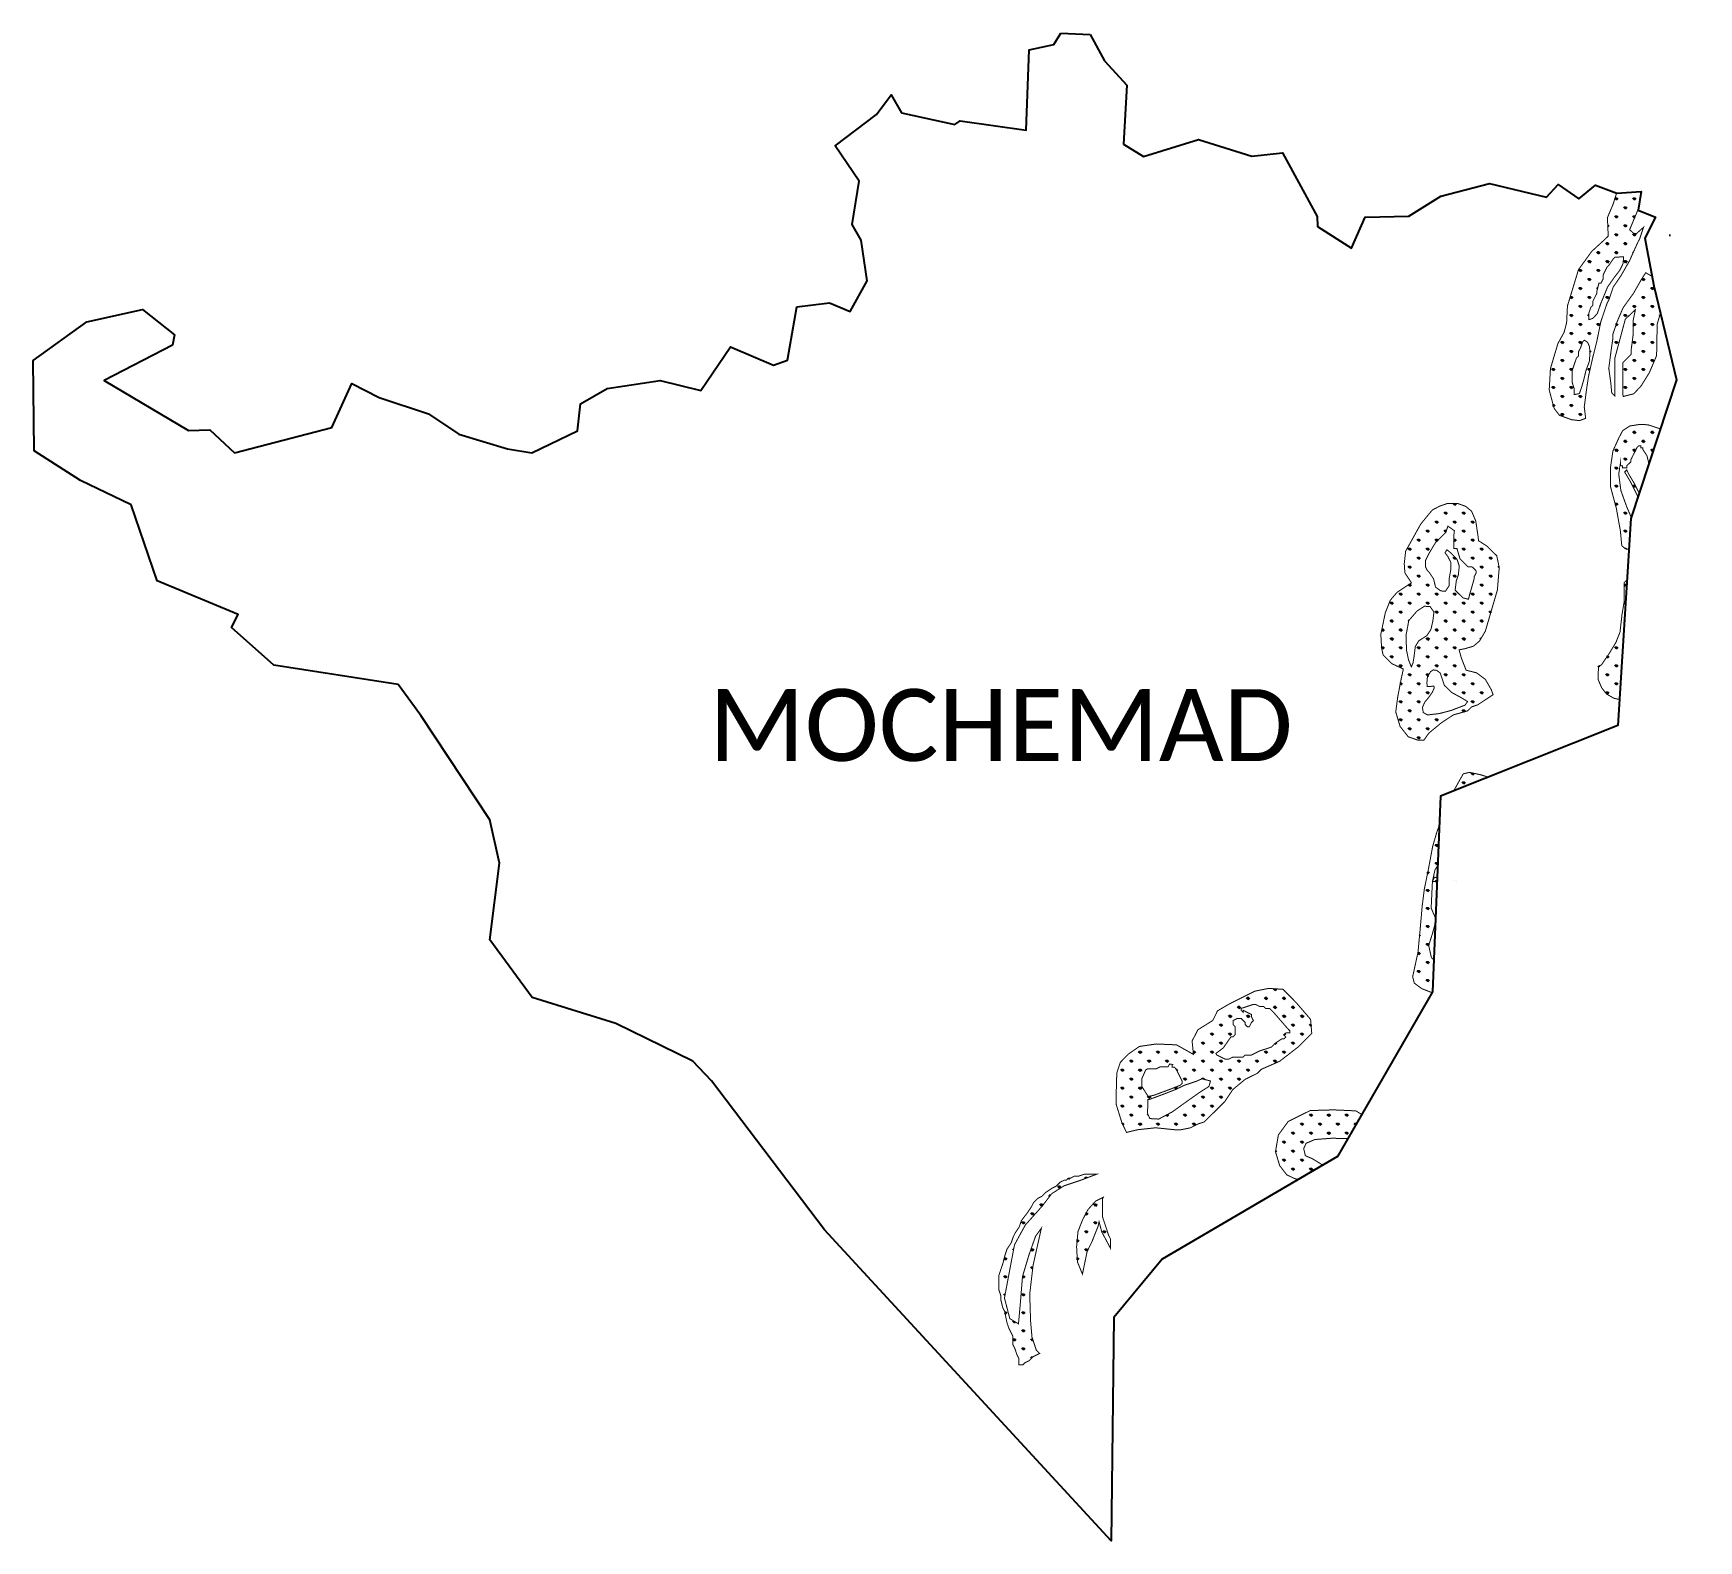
# Model space of a CAD drawing. Header units: metres. Extents: x 330680 to 359033, y 1746637 to 1931097.
# Drawn here: x 353962 to 357291, y 1746637 to 1749651 of the extents above; entities outside this region: 1.
import ezdxf

# ---------------------------------------------------------------- set-up
doc = ezdxf.new("R2010")
doc.units = ezdxf.units.M
for name, color, linetype in [('DITRICT NAME', 118, 'Continuous'), ('MANGROOVES BUFFER ZONE', 120, 'Continuous'), ('VILLAGE NAME', 250, 'Continuous')]:
    doc.layers.add(name, color=color, linetype=linetype)

msp = doc.modelspace()

# ---------------------------------------------------------------- hatches: boundary and pattern name
at = {"layer": 'MANGROOVES BUFFER ZONE'}
h = msp.add_hatch(dxfattribs=at)
h.set_pattern_fill('GRASS', color=256)
h.paths.add_polyline_path([(357242.1, 1749248.1), (357236, 1749236), (357233.1, 1749250.1), (357230.1, 1749264.2), (357231.9, 1749330), (357232.8, 1749357), (357242.6, 1749377.9), (357246.6, 1749361.7), (357254.6, 1749333.2), (357258.7, 1749329.2), (357262.7, 1749329.2), (357262.7, 1749333.2), (357262.8, 1749341.3), (357262.8, 1749345.4), (357262.8, 1749353.5), (357258.8, 1749357.6), (357258.8, 1749361.6), (357262.8, 1749361.6), (357279, 1749357.5), (357279.1, 1749359.8), (357287.2, 1749360.1), (357287.2, 1749357.5), (357291.2, 1749341.2), (357287.1, 1749341.2), (357287.1, 1749333.1), (357283, 1749329.1), (357278.9, 1749329.1), (357274.9, 1749325.1), (357270.8, 1749325.1), (357266.8, 1749325.1), (357262.7, 1749325.1), (357262.7, 1749321), (357258.6, 1749317), (357258.6, 1749312.9), (357258.6, 1749308.9), (357258.6, 1749304.8), (357250.4, 1749280.5), (357242.2, 1749260.3)], flags=16)
h.paths.add_polyline_path([(357236, 1749236), (357230.1, 1749264.2), (357231.9, 1749330), (357232.8, 1749357), (357242.6, 1749377.9), (357246.6, 1749361.7), (357254.6, 1749333.2), (357258.7, 1749329.2), (357262.7, 1749329.2), (357262.8, 1749353.5), (357258.8, 1749357.6), (357258.8, 1749361.6), (357262.8, 1749361.6), (357279, 1749357.5), (357279.1, 1749359.8), (357287.2, 1749360.1), (357287.2, 1749357.5), (357291.2, 1749341.2), (357287.1, 1749341.2), (357287.1, 1749333.1), (357283, 1749329.1), (357278.9, 1749329.1), (357274.9, 1749325.1), (357262.7, 1749325.1), (357262.7, 1749321), (357258.6, 1749317), (357258.6, 1749304.8), (357250.4, 1749280.5), (357242.2, 1749260.3), (357242.1, 1749248.1)])
h = msp.add_hatch(dxfattribs=at)
h.set_pattern_fill('GRASS', color=256)
h.paths.add_polyline_path([(357141.1, 1749204), (357140, 1749190.6), (357133.5, 1749177.2), (357122.6, 1749163), (357109.2, 1749143.9), (357095.8, 1749111.6), (357088.5, 1749090.6), (357079.5, 1749080.8), (357071.2, 1749078.3), (357071.2, 1749090.5), (357075.3, 1749102.7), (357079.4, 1749106.7), (357079.4, 1749114.8), (357087.6, 1749131), (357087.6, 1749135.1), (357091.7, 1749151.3), (357095.8, 1749151.3), (357099.9, 1749159.4), (357099.9, 1749167.5), (357108.1, 1749183.7), (357112.1, 1749187.7), (357120.3, 1749199.9), (357123.7, 1749203.2)], flags=16)
h.paths.add_polyline_path([(357062.4, 1749037.3), (357069.1, 1749033.1), (357072.9, 1749024.1), (357073.8, 1749011.4), (357072.5, 1748994.7), (357065.7, 1748976.4), (357061.2, 1748957.4), (357056.4, 1748941.1), (357052.6, 1748930.5), (357042.3, 1748928.6), (357042.3, 1748940.5), (357038.3, 1748952.7), (357038.3, 1748956.7), (357038.3, 1748964.9), (357038.4, 1748977), (357042.5, 1748989.2), (357046.6, 1749001.3), (357050.6, 1749005.4), (357050.7, 1749013.5), (357054.8, 1749021.6), (357058.9, 1749033.7)], flags=16)
h.paths.add_polyline_path([(357127.4, 1749331.4), (357127.1, 1749331.5), (357120.2, 1749309.5), (357108.7, 1749282.3), (357110.3, 1749245.4), (357104.6, 1749239.8), (357077.4, 1749214.9), (357050.9, 1749178.4), (357028.8, 1749105.8), (357027.1, 1749072.2), (357022.2, 1749053.3), (357009.7, 1749030.5), (356994.8, 1748980.7), (356992.3, 1748937.9), (357002.1, 1748901.1), (357012.9, 1748887.1), (357036.8, 1748878.4), (357053, 1748876.5), (357065.2, 1748881.1), (357062.4, 1748903.9), (357066.6, 1748936.4), (357070.8, 1748964.7), (357079, 1749001.2), (357087.2, 1749033.6), (357095.5, 1749074.2), (357107.8, 1749110.6), (357111.9, 1749118.7), (357120.1, 1749143.1), (357136.4, 1749167.3), (357152.7, 1749195.7), (357169.1, 1749232.1), (357173.2, 1749240.2), (357180.9, 1749263), (357172.4, 1749255.5), (357166.6, 1749250.1), (357160.8, 1749251.2), (357153.1, 1749258.1), (357169.3, 1749297), (357173.3, 1749316.8), (357176.1, 1749334.5)])
h = msp.add_hatch(dxfattribs=at)
h.set_pattern_fill('GRASS', color=256)
h.paths.add_polyline_path([(357201.8, 1749145.8), (357198.2, 1749164.8), (357185.2, 1749172.1), (357176.9, 1749159.1), (357160.6, 1749130.7), (357140.2, 1749102.4), (357128, 1749074.1), (357119.8, 1749049.8), (357119.7, 1749041.6), (357115.6, 1749013.3), (357111.4, 1748980.8), (357115.4, 1748952.4), (357117.3, 1748932.1), (357123.7, 1748925.4), (357123.3, 1749000.6), (357144.5, 1749079.4), (357164.6, 1749098.3), (357160.4, 1749078), (357160.3, 1749049.6), (357156.1, 1749017.2), (357156.1, 1749013.1), (357156.1, 1749009.1), (357152, 1749005), (357148, 1749001), (357143.9, 1748996.9), (357139.8, 1748992.9), (357139.8, 1748988.8), (357139.8, 1748972.6), (357139.7, 1748960.4), (357139.7, 1748948.3), (357139.6, 1748928), (357140.4, 1748924.9), (357140.8, 1748924.9), (357161.3, 1748930.1), (357176.2, 1748946.1), (357192.5, 1748972.4), (357207, 1749006.5), (357208.2, 1749069.5), (357214.8, 1749091.8)])
h = msp.add_hatch(dxfattribs=at)
h.set_pattern_fill('GRASS', color=256)
h.paths.add_polyline_path([(357151.7, 1748619.1), (357155.6, 1748680.8), (357214.6, 1748860), (357189.3, 1748868.3), (357172.7, 1748868.8), (357153.4, 1748865.8), (357139.3, 1748856.6), (357131.9, 1748842.7), (357119.7, 1748815.9), (357118.9, 1748810.4), (357114.7, 1748782), (357114.7, 1748761.7), (357114.6, 1748745.5), (357126.6, 1748700.8), (357134.6, 1748656.2), (357137.4, 1748626.6), (357144.4, 1748620.3)])
h.paths.add_polyline_path([(357172.5, 1748732), (357191.7, 1748790.4), (357187.8, 1748806.1), (357179.8, 1748818.3), (357179.8, 1748822.4), (357175.7, 1748822.4), (357175.7, 1748826.4), (357171.7, 1748826.4), (357167.6, 1748822.4), (357163.5, 1748814.3), (357159.4, 1748806.2), (357155.4, 1748798.1), (357155.3, 1748794), (357151.3, 1748790), (357147.2, 1748786), (357147.2, 1748781.9), (357139.1, 1748781.9), (357139.1, 1748786), (357135, 1748786), (357135.1, 1748794.1), (357131.3, 1748769.6), (357135.5, 1748737.1), (357147.3, 1748704.1), (357156.4, 1748683.2), (357169.8, 1748723.9), (357155.2, 1748753.5), (357143.1, 1748773.8), (357147.2, 1748777.9), (357151.2, 1748769.7), (357163.3, 1748749.4), (357171.4, 1748733.1)])
h = msp.add_hatch(dxfattribs=at)
h.set_pattern_fill('GRASS', color=256)
h.paths.add_polyline_path([(356888.7, 1748537.8), (356892.4, 1748582.7), (356887.4, 1748606.4), (356867.8, 1748625.6), (356851, 1748636.4), (356850.5, 1748642.3), (356845.5, 1748675.8), (356837.1, 1748695.5), (356824.9, 1748705.4), (356810.2, 1748710.5), (356789.5, 1748711.1), (356772.7, 1748705.3), (356758.8, 1748697.9), (356750.5, 1748688.1), (356735.3, 1748669.4), (356723.5, 1748648.1), (356705.3, 1748615.3), (356702.5, 1748590.3), (356703.8, 1748572.2), (356717, 1748552.1), (356710.1, 1748547.9), (356688, 1748533.1), (356674.6, 1748517.4), (356664.7, 1748492.5), (356655.7, 1748449.6), (356657.2, 1748422.2), (356660.4, 1748407.7), (356678.2, 1748390.4), (356700.7, 1748379.9), (356696.4, 1748360.2), (356689.6, 1748324.8), (356685.5, 1748294.2), (356694.2, 1748265.2), (356710.6, 1748244.4), (356729.2, 1748237.9), (356741.7, 1748237.7), (356751.9, 1748251.9), (356776.3, 1748272.1), (356800.7, 1748288.2), (356829.1, 1748296.2), (356837.2, 1748304.3), (356849.4, 1748308.3), (356873.8, 1748324.5), (356880.2, 1748328.7), (356876.2, 1748339.3), (356864.7, 1748359.1), (356847.4, 1748372.2), (356826.2, 1748377.6), (356816.7, 1748401.8), (356812.2, 1748418.4), (356822.8, 1748420.3), (356840.7, 1748425.5), (356853.2, 1748436.1), (356864.7, 1748455.8)])
h.paths.add_polyline_path([(356759.6, 1748475.5), (356755.7, 1748458.6), (356747.8, 1748446.8), (356731.4, 1748436.1), (356724.6, 1748424.8), (356722.4, 1748406.7), (356720.1, 1748392.1), (356716.7, 1748384.2), (356711, 1748398.6), (356707.1, 1748417.4), (356706, 1748446.8), (356711.6, 1748476.7), (356728, 1748495.8), (356742.7, 1748505.4), (356754, 1748504.9), (356761.9, 1748494.1)], flags=16)
h.paths.add_polyline_path([(356819.9, 1748522.1), (356804.3, 1748537.6), (356806.5, 1748555.7), (356810.7, 1748568.4), (356812.5, 1748585.8), (356808.2, 1748598.9), (356796.2, 1748611.6), (356787.7, 1748618.4), (356784.1, 1748612.4), (356789.8, 1748604.6), (356795.8, 1748592.9), (356795.5, 1748578), (356792.6, 1748562.1), (356792.3, 1748546.5), (356784.8, 1748535.2), (356775.3, 1748536.2), (356765.1, 1748543.6), (356761.1, 1748560.2), (356753, 1748572.4), (356749, 1748576.4), (356744.9, 1748584.6), (356744.9, 1748588.6), (356745, 1748596.7), (356753.1, 1748612.9), (356765.4, 1748633.2), (356785.7, 1748653.4), (356789.8, 1748665.5), (356802.8, 1748656.5), (356801.9, 1748649.3), (356801.9, 1748641.2), (356801.9, 1748633), (356801.9, 1748629), (356801.8, 1748620.9), (356807.9, 1748620.8), (356813.9, 1748600.5), (356822, 1748592.4), (356826.1, 1748588.3), (356830.1, 1748584.3), (356834.2, 1748584.2), (356838.2, 1748584.2), (356842.3, 1748580.2), (356846.3, 1748576.1), (356846.3, 1748572), (356842.2, 1748563.9), (356842.2, 1748559.9), (356834, 1748531.5), (356830.9, 1748519.4)], flags=16)
h.paths.add_polyline_path([(356767.5, 1748377.2), (356774.6, 1748371.5), (356782.7, 1748347.3), (356797.8, 1748332.8), (356816.5, 1748322.6), (356829.1, 1748314.9), (356824.2, 1748307.8), (356795.7, 1748296.9), (356772.8, 1748290.9), (356749.2, 1748288.1), (356740.4, 1748293), (356739, 1748303.3), (356743.6, 1748313.8), (356751.3, 1748323), (356758.4, 1748333.2), (356762.2, 1748341.3), (356761.9, 1748345.8), (356754.8, 1748345.1), (356748.5, 1748344.8), (356747.8, 1748352.2), (356748.8, 1748363.8), (356755.2, 1748374.7), (356760.5, 1748378.2)], flags=16)
h = msp.add_hatch(dxfattribs=at)
h.set_pattern_fill('GRASS', color=256)
h.paths.add_polyline_path([(357132.7, 1748319), (357147.9, 1748558.4), (357142.3, 1748552.7), (357142.3, 1748542.6), (357142.2, 1748514.2), (357138, 1748489.9), (357133.8, 1748453.4), (357125.7, 1748433.1), (357113.4, 1748412.9), (357097.1, 1748388.6), (357090.7, 1748385), (357090.2, 1748359), (357097.1, 1748342.5), (357107, 1748329.9), (357121.8, 1748321.4)])
h = msp.add_hatch(dxfattribs=at)
h.set_pattern_fill('GRASS', color=256)
h.paths.add_polyline_path([(356848.4, 1748040.6), (356848.4, 1748016.2), (356844.2, 1747987.9), (356844.1, 1747967.6), (356840, 1747959.5), (356840, 1747955.4), (356836, 1747951.4), (356831.9, 1747951.4), (356763, 1747963.8), (356758.9, 1747955.7), (356831.9, 1747943.3), (356835.9, 1747939.2), (356831.8, 1747935.2), (356831.8, 1747931.1), (356827.6, 1747894.6), (356819.4, 1747866.2), (356811.2, 1747837.9), (356811.2, 1747833.8), (356796, 1747815.4), (356790.4, 1747794.4), (356784.4, 1747786.6), (356769, 1747790.3), (356756.7, 1747803.4), (356751.4, 1747827.4), (356758.9, 1747851), (356766.4, 1747878.7), (356756.3, 1747902.2), (356758.9, 1747955.7), (356764.1, 1747978.8), (356777.3, 1747999), (356794.1, 1748020.7), (356806.5, 1748043.9), (356813.6, 1748051.4), (356823.7, 1748041.7), (356821.1, 1748017.3), (356823, 1747999.4), (356830.4, 1747994.1), (356837.9, 1748002.3), (356840.2, 1748037.2), (356824.1, 1748090.5), (356820.3, 1748107), (356824.4, 1748114.5), (356834.9, 1748115.6), (356845.4, 1748116), (356855.7, 1748118.9), (356852.7, 1748089.2), (356852.6, 1748081.1)], flags=16)
h.paths.add_polyline_path([(356801.3, 1748136.1), (356870.6, 1748163.7), (356855.4, 1748168.5), (356833.3, 1748173.3), (356820.5, 1748170.5)])
h.paths.add_polyline_path([(356769.6, 1747987.2), (356772.9, 1748068.1), (356767.4, 1748053), (356759.2, 1748024.7), (356750.9, 1747980.1), (356742.6, 1747939.5), (356738.5, 1747907.1), (356734.2, 1747858.4), (356730, 1747813.8), (356719.3, 1747764.5), (356722.7, 1747751.9), (356737.6, 1747740.9), (356758.2, 1747732.9), (356759.3, 1747734.8), (356761.9, 1747797.9), (356769, 1747790.3), (356784.4, 1747786.6), (356790.4, 1747794.4), (356796, 1747815.4), (356811.2, 1747833.8), (356811.2, 1747837.9), (356819.4, 1747866.2), (356827.6, 1747894.6), (356831.8, 1747931.1), (356831.8, 1747935.2), (356835.9, 1747939.2), (356831.9, 1747943.3), (356768.3, 1747954.1), (356768.6, 1747962.8), (356831.9, 1747951.4), (356836, 1747951.4), (356840, 1747955.4), (356840, 1747959.5), (356844.1, 1747967.6), (356844.2, 1747987.9), (356848.4, 1748016.2), (356848.4, 1748040.6), (356852.6, 1748081.1), (356852.7, 1748089.2), (356855.7, 1748118.9), (356845.4, 1748116), (356834.9, 1748115.6), (356824.4, 1748114.5), (356820.3, 1748107), (356824.1, 1748090.5), (356840.2, 1748037.2), (356837.9, 1748002.3), (356830.4, 1747994.1), (356823, 1747999.4), (356821.1, 1748017.3), (356823.7, 1748041.7), (356813.6, 1748051.4), (356806.5, 1748043.9), (356794.1, 1748020.7), (356777.3, 1747999)])
h = msp.add_hatch(dxfattribs=at)
h.set_pattern_fill('GRASS', color=256)
h.paths.add_polyline_path([(356453.4, 1747595.7), (356490, 1747624), (356517.6, 1747651.4), (356515.3, 1747679.4), (356486.3, 1747713.3), (356460, 1747739.7), (356431.3, 1747741.4), (356404.1, 1747736), (356352.4, 1747710.1), (356329.3, 1747696.6), (356319.7, 1747677.3), (356290.1, 1747658.8), (356278.4, 1747636.3), (356281.1, 1747609.5), (356247.2, 1747628.6), (356206.5, 1747630.3), (356173.1, 1747625.4), (356151.3, 1747610.3), (356135, 1747593.7), (356127.9, 1747572.4), (356127, 1747544.5), (356126.5, 1747510), (356138.4, 1747471.9), (356147.3, 1747453.5), (356169, 1747458.8), (356205.5, 1747462.8), (356246.1, 1747458.6), (356254.2, 1747458.5), (356274.5, 1747462.5), (356290.7, 1747470.6), (356302.9, 1747474.6), (356343.6, 1747515), (356359.9, 1747539.3), (356384.3, 1747559.5), (356408.7, 1747571.6), (356416.8, 1747579.7)])
h.paths.add_polyline_path([(356335.8, 1747604.3), (356327.7, 1747608.4), (356326.1, 1747611.5), (356340.8, 1747622.5), (356356.2, 1747644.8), (356360.3, 1747644.8), (356364.4, 1747648.8), (356364.4, 1747652.9), (356364.4, 1747661), (356364.4, 1747665), (356360.4, 1747669.1), (356360.4, 1747673.2), (356360.4, 1747677.2), (356368.5, 1747681.2), (356372.6, 1747681.2), (356376.6, 1747681.2), (356380.7, 1747677.1), (356384.7, 1747673.1), (356384.7, 1747669), (356388.8, 1747664.9), (356392.8, 1747664.9), (356396.9, 1747673), (356401, 1747677.1), (356396.9, 1747685.2), (356397, 1747689.3), (356388.9, 1747693.3), (356380.8, 1747697.4), (356380.7, 1747693.4), (356376.7, 1747697.4), (356376.7, 1747701.5), (356401.1, 1747709.5), (356405.1, 1747709.5), (356413.2, 1747705.4), (356417.3, 1747705.4), (356421.4, 1747705.4), (356425.4, 1747701.3), (356433.5, 1747701.3), (356441.6, 1747693.2), (356469.9, 1747660.6), (356473.9, 1747656.5), (356473.9, 1747652.5), (356469.8, 1747652.5), (356465.8, 1747652.5), (356461.7, 1747648.5), (356465.7, 1747644.4), (356461.7, 1747640.3), (356457.6, 1747640.4), (356445.4, 1747632.3), (356437.3, 1747624.2), (356412.9, 1747616.2), (356396.7, 1747608.1), (356384.5, 1747608.2), (356380.4, 1747604.1), (356372.3, 1747604.2), (356364.2, 1747604.2), (356360.1, 1747604.2), (356352, 1747600.2), (356348, 1747600.2), (356343.9, 1747600.2)], flags=16)
h.paths.add_polyline_path([(356315.2, 1747556.4), (356312, 1747545.3), (356295.3, 1747534.8), (356271.6, 1747518.1), (356238.5, 1747494.4), (356211.6, 1747480.2), (356193.9, 1747481.2), (356189.3, 1747491.6), (356189.7, 1747505.2), (356190.1, 1747519.6), (356193.5, 1747519.6), (356226, 1747531.7), (356246.3, 1747539.7), (356262.6, 1747547.7), (356287, 1747555.8), (356298.1, 1747560.7)], flags=16)
h.paths.add_polyline_path([(356258.6, 1747555.9), (356258.6, 1747551.8), (356254.5, 1747547.8), (356234.2, 1747539.7), (356201.7, 1747527.7), (356190.5, 1747525.5), (356177.8, 1747545.6), (356178.2, 1747561.7), (356185.6, 1747578.4), (356189.7, 1747580.5), (356193.8, 1747580.4), (356205.9, 1747580.4), (356214.1, 1747584.4), (356226.2, 1747584.4), (356230.3, 1747584.4), (356233.3, 1747590.3), (356239.3, 1747589.3), (356238.4, 1747588.4), (356238.4, 1747584.3), (356242.4, 1747584.3), (356246.5, 1747580.3), (356250.5, 1747572.1), (356254.5, 1747564)], flags=16)
h = msp.add_hatch(dxfattribs=at)
h.set_pattern_fill('GRASS', color=256)
h.paths.add_polyline_path([(356603.1, 1747425.4), (356594.4, 1747414.5), (356562, 1747388.9), (356559.8, 1747372), (356547, 1747383.6), (356519.5, 1747400.6), (356504.8, 1747407), (356501.5, 1747421.2), (356506.4, 1747431.8), (356523.7, 1747439.3), (356557.9, 1747441.9), (356598.9, 1747440.8), (356603.8, 1747435.2)], flags=16)
h.paths.add_polyline_path([(356589.5, 1747441.1), (356617.5, 1747489.4), (356605.9, 1747496.6), (356561.1, 1747498.6), (356514.5, 1747497.2), (356470.7, 1747475.6), (356450.9, 1747448.5), (356445.1, 1747414.9), (356453.5, 1747387.2), (356467.5, 1747368.9), (356481.9, 1747361.9), (356490.1, 1747359.1), (356539.7, 1747388.2), (356547, 1747383.6), (356559.8, 1747372), (356562, 1747388.9), (356594.4, 1747414.5), (356603.1, 1747425.4), (356603.8, 1747435.2), (356598.9, 1747440.8)])
h = msp.add_hatch(dxfattribs=at)
h.set_pattern_fill('GRASS', color=256)
h.paths.add_polyline_path([(355955.5, 1747076.5), (355953.8, 1747130.3), (355960.5, 1747187.9), (355977.1, 1747262.1), (355965.5, 1747246), (355952.2, 1747208.4), (355939.4, 1747165.7), (355935, 1747111.4), (355931.3, 1747070.9), (355914, 1747081.3), (355903.3, 1747122.4), (355913.4, 1747176.3), (355923.4, 1747229), (355944.8, 1747268.1), (355978.4, 1747305.8), (355997.8, 1747331), (356022, 1747346.6), (356054.1, 1747357.3), (356087.4, 1747369.9), (356075.4, 1747369.9), (356063.2, 1747370), (356051, 1747365.9), (356042.9, 1747366), (356034.8, 1747361.9), (356030.7, 1747362), (356026.7, 1747357.9), (356022.6, 1747357.9), (356014.5, 1747353.9), (356006.3, 1747345.8), (355998.2, 1747341.8), (355986, 1747333.7), (355977.9, 1747325.6), (355969.7, 1747321.6), (355961.6, 1747313.5), (355957.5, 1747305.4), (355949.4, 1747293.3), (355937.1, 1747277.1), (355933, 1747264.9), (355924.9, 1747252.8), (355920.8, 1747244.7), (355916.7, 1747232.6), (355908.5, 1747220.4), (355904.4, 1747208.3), (355900.3, 1747192), (355896.2, 1747179.9), (355892.1, 1747167.7), (355892.1, 1747159.6), (355892.1, 1747151.5), (355892.1, 1747147.4), (355892, 1747139.3), (355896, 1747127.2), (355896, 1747119), (355900, 1747102.8), (355904, 1747094.7), (355908, 1747074.4), (355912, 1747062.2), (355920.1, 1747045.9), (355920, 1747029.7), (355924.1, 1747021.6), (355928.1, 1747009.4), (355932.1, 1747001.3), (355932.1, 1746993.1), (355932.1, 1746989.1), (355936.1, 1746989.1), (355940.2, 1746989.1), (355944.2, 1746993.1), (355952.4, 1746997.1), (355960.5, 1747005.2), (355968.6, 1747009.2), (355973.7, 1747011.8), (355967.1, 1747017.8), (355958.3, 1747044.4)])
h = msp.add_hatch(dxfattribs=at)
h.set_pattern_fill('GRASS', color=256)
h.paths.add_polyline_path([(356092.4, 1747274.9), (356097.9, 1747254.4), (356115.4, 1747221.7), (356115.4, 1747227.8), (356115.4, 1747231.8), (356115.5, 1747240), (356111.4, 1747248.1), (356107.4, 1747260.3), (356103.4, 1747272.5), (356099.4, 1747284.6), (356099.5, 1747296.8), (356099.5, 1747309), (356099.5, 1747317.1), (356099.5, 1747321.1), (356100.9, 1747323.9), (356085.8, 1747316.4), (356070.2, 1747299.3), (356059.7, 1747279.3), (356050.3, 1747255.5), (356047.5, 1747225.1), (356049.2, 1747194.6), (356059.2, 1747170.2), (356068.6, 1747215.6), (356078, 1747234.5), (356090.7, 1747266.6)])

# ---------------------------------------------------------------- linework, layer by layer
at = {"color": 3}
for points in [[(356074.7, 1749648.5), (356103.5, 1749595.7), (356148.2, 1749546.8), (356141.6, 1749429.3), (356181.1, 1749404.6), (356291.1, 1749438.5), (356397.8, 1749405), (356459.1, 1749412), (356528.3, 1749284.6), (356529, 1749264.3), (356597, 1749221.6), (356624.2, 1749283.2), (356712, 1749285.2), (356775.7, 1749325.4), (356872.7, 1749350.3), (356986.6, 1749323.2), (357010, 1749348.6), (357051.7, 1749320.2), (357084.8, 1749347), (357127.4, 1749331.4), (357176.1, 1749334.5), (357170.3, 1749297.4), (357204.7, 1749283.4), (357183.5, 1749241.2), (357201.8, 1749145.8), (357246.9, 1748957.9), (357155.6, 1748680.8), (357129.4, 1748266.7), (356775.2, 1748125.8), (356759.3, 1747734.8), (356568.8, 1747405.2), (356218.7, 1747200.2), (356121.9, 1747083.2), (356116.4, 1746637.3), (355543.5, 1747259.1), (355317.7, 1747556.8), (355280.4, 1747595.7), (355126.5, 1747671.3), (354958.8, 1747723.4), (354874.7, 1747838.2), (354893.9, 1747991.6), (354874.5, 1748078.7), (354736.6, 1748286.9), (354691.5, 1748349.1), (354442.5, 1748387.3), (354357.8, 1748462.8), (354371.3, 1748488.9), (354209.5, 1748556.4), (354157.5, 1748707.9), (354056, 1748757), (353963.3, 1748816), (353961.8, 1748996.4), (354069.1, 1749074.2), (354180, 1749098.7), (354244.1, 1749048), (354240.4, 1749027.1), (354103.8, 1748956.5), (354272.3, 1748857), (354315, 1748858.2), (354363.8, 1748812.1), (354558.3, 1748863), (354598.8, 1748950.7), (354653, 1748922.6), (354752.1, 1748890.1), (354812.7, 1748849.4), (354909.7, 1748819.9), (354958.2, 1748811.9), (355049.7, 1748856), (355055.6, 1748910.4), (355109.3, 1748941), (355214.7, 1748956.9), (355296.2, 1748937), (355355.3, 1749024.1), (355441.9, 1748987.5), (355469.5, 1748997.2), (355488, 1749104.3), (355553.6, 1749112.3), (355595.1, 1749094.4), (355629, 1749155.7), (355616.5, 1749237.4), (355598.8, 1749268.4), (355612.9, 1749355.4), (355564.8, 1749425.9), (355647.7, 1749488.3), (355676.8, 1749528.1), (355697.4, 1749491.7), (355803.8, 1749468.6), (355814.9, 1749475.5), (355946.7, 1749457), (355953, 1749617.8), (356001.9, 1749628.2), (356016, 1749650.8)], [(356016, 1749650.8), (356074.7, 1749648.5)]]:
    msp.add_lwpolyline(points, dxfattribs=at)
at = {"layer": 'MANGROOVES BUFFER ZONE', "const_width": 2}
for points in [[(357127.1, 1749331.5), (357120.2, 1749309.5), (357108.7, 1749282.3), (357110.3, 1749245.4), (357104.6, 1749239.8), (357077.4, 1749214.9), (357050.9, 1749178.4), (357028.8, 1749105.8), (357027.1, 1749072.2), (357022.2, 1749053.3), (357009.7, 1749030.5), (356994.8, 1748980.7), (356992.3, 1748937.9), (357002.1, 1748901.1), (357012.9, 1748887.1), (357036.8, 1748878.4), (357053, 1748876.5), (357065.2, 1748881.1), (357062.4, 1748903.9), (357066.6, 1748936.4), (357070.8, 1748964.7), (357079, 1749001.2), (357087.2, 1749033.6), (357095.5, 1749074.2), (357107.8, 1749110.6), (357111.9, 1749118.7), (357120.1, 1749143.1), (357136.4, 1749167.3), (357152.7, 1749195.7), (357169.1, 1749232.1), (357173.2, 1749240.2), (357180.9, 1749263), (357172.4, 1749255.5), (357166.6, 1749250.1), (357160.8, 1749251.2), (357153.1, 1749258.1), (357169.3, 1749297), (357173.4, 1749317.3)], [(357198.2, 1749164.8), (357185.2, 1749172.1), (357176.9, 1749159.1), (357160.6, 1749130.7), (357140.2, 1749102.4), (357128, 1749074.1), (357119.8, 1749049.8), (357119.7, 1749041.6), (357115.6, 1749013.3), (357111.4, 1748980.8), (357115.4, 1748952.4), (357117.3, 1748932.1), (357123.7, 1748925.4), (357123.3, 1749000.6), (357144.5, 1749079.4), (357164.6, 1749098.3), (357160.4, 1749078), (357160.3, 1749049.6), (357156.1, 1749017.2), (357156.1, 1749013.1), (357156.1, 1749009.1), (357152, 1749005), (357148, 1749001), (357143.9, 1748996.9), (357139.8, 1748992.9), (357139.8, 1748988.8), (357139.8, 1748972.6), (357139.7, 1748960.4), (357139.7, 1748948.3), (357139.6, 1748928), (357140.4, 1748924.9), (357140.8, 1748924.9), (357161.3, 1748930.1), (357176.2, 1748946.1), (357192.5, 1748972.4), (357207, 1749006.5), (357208.2, 1749069.5), (357214.8, 1749091.8)], [(357214.6, 1748860), (357189.3, 1748868.3), (357172.7, 1748868.8), (357153.4, 1748865.8), (357139.3, 1748856.6), (357131.9, 1748842.7), (357119.7, 1748815.9), (357118.9, 1748810.4), (357114.7, 1748782), (357114.7, 1748761.7), (357114.6, 1748745.5), (357126.6, 1748700.8), (357134.6, 1748656.2), (357137.4, 1748626.6), (357144.4, 1748620.3), (357151.7, 1748619.1)], [(357156.4, 1748683.2), (357147.3, 1748704.1), (357135.5, 1748737.1), (357131.3, 1748769.6), (357135.1, 1748794.1), (357135.1, 1748790.1), (357135, 1748786), (357139.1, 1748786), (357139.1, 1748781.9), (357143.1, 1748781.9), (357147.2, 1748781.9), (357147.2, 1748786), (357151.3, 1748790), (357155.3, 1748794), (357155.4, 1748798.1), (357159.4, 1748806.2), (357163.5, 1748814.3), (357167.6, 1748822.4), (357171.7, 1748826.4), (357175.7, 1748826.4), (357175.7, 1748822.4), (357179.8, 1748822.4), (357179.8, 1748818.3), (357187.8, 1748806.1), (357191.8, 1748789.9)], [(357172.5, 1748732), (357171.4, 1748733.1), (357163.3, 1748749.4), (357151.2, 1748769.7), (357147.2, 1748777.9), (357143.1, 1748773.8), (357155.2, 1748753.5), (357169.8, 1748723.9)], [(357147.9, 1748558.4), (357142.3, 1748552.7), (357142.3, 1748542.6), (357142.2, 1748514.2), (357138, 1748489.9), (357133.8, 1748453.4), (357125.7, 1748433.1), (357113.4, 1748412.9), (357097.1, 1748388.6), (357090.7, 1748385), (357090.2, 1748359), (357097.1, 1748342.5), (357107, 1748329.9), (357121.8, 1748321.4), (357132.7, 1748319)], [(356870.6, 1748163.7), (356855.4, 1748168.5), (356833.3, 1748173.3), (356820.5, 1748170.5), (356801.3, 1748136.1)], [(356772.9, 1748068.1), (356767.4, 1748053), (356759.2, 1748024.7), (356750.9, 1747980.1), (356742.6, 1747939.5), (356738.5, 1747907.1), (356734.2, 1747858.4), (356730, 1747813.8), (356719.3, 1747764.5), (356722.7, 1747751.9), (356737.6, 1747740.9), (356758.2, 1747732.9)], [(356761.9, 1747797.9), (356756.7, 1747803.4), (356751.4, 1747827.4), (356758.9, 1747851), (356766.4, 1747878.7), (356756.3, 1747902.2), (356758.9, 1747955.7), (356764.1, 1747978.8), (356769.6, 1747987.2)], [(356768.6, 1747962.8), (356763, 1747963.8), (356758.9, 1747955.7), (356768.3, 1747954.1)], [(356617.5, 1747489.4), (356605.9, 1747496.6), (356561.1, 1747498.6), (356514.5, 1747497.2), (356470.7, 1747475.6), (356450.9, 1747448.5), (356445.1, 1747414.9), (356453.5, 1747387.2), (356467.5, 1747368.9), (356481.9, 1747361.9), (356490.1, 1747359.1)], [(356539.7, 1747388.2), (356519.5, 1747400.6), (356504.8, 1747407), (356501.5, 1747421.2), (356506.4, 1747431.8), (356523.7, 1747439.3), (356557.9, 1747441.9), (356589.5, 1747441.1)]]:
    msp.add_lwpolyline(points, dxfattribs=at)
for points in [[(357141.1, 1749204), (357140, 1749190.6), (357133.5, 1749177.2), (357122.6, 1749163), (357109.2, 1749143.9), (357095.8, 1749111.6), (357088.5, 1749090.6), (357079.5, 1749080.8), (357071.2, 1749078.3), (357071.2, 1749090.5), (357075.3, 1749102.7), (357079.4, 1749106.7), (357079.4, 1749114.8), (357087.6, 1749131), (357087.6, 1749135.1), (357091.7, 1749151.3), (357095.8, 1749151.3), (357099.9, 1749159.4), (357099.9, 1749167.5), (357108.1, 1749183.7), (357112.1, 1749187.7), (357120.3, 1749199.9), (357123.7, 1749203.2), (357141.1, 1749204)], [(357062.4, 1749037.3), (357069.1, 1749033.1), (357072.9, 1749024.1), (357073.8, 1749011.4), (357072.5, 1748994.7), (357065.7, 1748976.4), (357061.2, 1748957.4), (357056.4, 1748941.1), (357052.6, 1748930.5), (357042.3, 1748928.6), (357042.3, 1748940.5), (357038.3, 1748952.7), (357038.3, 1748956.7), (357038.3, 1748964.9), (357038.4, 1748977), (357042.5, 1748989.2), (357046.6, 1749001.3), (357050.6, 1749005.4), (357050.7, 1749013.5), (357054.8, 1749021.6), (357058.9, 1749033.7), (357062.4, 1749037.3)], [(356888.7, 1748537.8), (356892.4, 1748582.7), (356887.4, 1748606.4), (356867.8, 1748625.6), (356851, 1748636.4), (356850.5, 1748642.3), (356845.5, 1748675.8), (356837.1, 1748695.5), (356824.9, 1748705.4), (356810.2, 1748710.5), (356789.5, 1748711.1), (356772.7, 1748705.3), (356758.8, 1748697.9), (356750.5, 1748688.1), (356735.3, 1748669.4), (356723.5, 1748648.1), (356705.3, 1748615.3), (356702.5, 1748590.3), (356703.8, 1748572.2), (356717, 1748552.1), (356710.1, 1748547.9), (356688, 1748533.1), (356674.6, 1748517.4), (356664.7, 1748492.5), (356655.7, 1748449.6), (356657.2, 1748422.2), (356660.4, 1748407.7), (356678.2, 1748390.4), (356700.7, 1748379.9), (356696.4, 1748360.2), (356689.6, 1748324.8), (356685.5, 1748294.2), (356694.2, 1748265.2), (356710.6, 1748244.4), (356729.2, 1748237.9), (356741.7, 1748237.7), (356751.9, 1748251.9), (356776.3, 1748272.1), (356800.7, 1748288.2), (356829.1, 1748296.2), (356837.2, 1748304.3), (356849.4, 1748308.3), (356873.8, 1748324.5), (356880.2, 1748328.7), (356876.2, 1748339.3), (356864.7, 1748359.1), (356847.4, 1748372.2), (356826.2, 1748377.6), (356816.7, 1748401.8), (356812.2, 1748418.4), (356822.8, 1748420.3), (356840.7, 1748425.5), (356853.2, 1748436.1), (356864.7, 1748455.8), (356888.7, 1748537.8)], [(356819.9, 1748522.1), (356804.3, 1748537.6), (356806.5, 1748555.7), (356810.7, 1748568.4), (356812.5, 1748585.8), (356808.2, 1748598.9), (356796.2, 1748611.6), (356787.7, 1748618.4), (356784.1, 1748612.4), (356789.8, 1748604.6), (356795.8, 1748592.9), (356795.5, 1748578), (356792.6, 1748562.1), (356792.3, 1748546.5), (356784.8, 1748535.2), (356775.3, 1748536.2), (356765.1, 1748543.6), (356761.1, 1748560.2), (356753, 1748572.4), (356749, 1748576.4), (356744.9, 1748584.6), (356744.9, 1748588.6), (356745, 1748596.7), (356753.1, 1748612.9), (356765.4, 1748633.2), (356785.7, 1748653.4), (356789.8, 1748665.5), (356802.8, 1748656.5), (356801.9, 1748649.3), (356801.9, 1748641.2), (356801.9, 1748633), (356801.9, 1748629), (356801.8, 1748620.9), (356807.9, 1748620.8), (356813.9, 1748600.5), (356822, 1748592.4), (356826.1, 1748588.3), (356830.1, 1748584.3), (356834.2, 1748584.2), (356838.2, 1748584.2), (356842.3, 1748580.2), (356846.3, 1748576.1), (356846.3, 1748572), (356842.2, 1748563.9), (356842.2, 1748559.9), (356834, 1748531.5), (356830.9, 1748519.4), (356819.9, 1748522.1)], [(356759.6, 1748475.5), (356755.7, 1748458.6), (356747.8, 1748446.8), (356731.4, 1748436.1), (356724.6, 1748424.8), (356722.4, 1748406.7), (356720.1, 1748392.1), (356716.7, 1748384.2), (356711, 1748398.6), (356707.1, 1748417.4), (356706, 1748446.8), (356711.6, 1748476.7), (356728, 1748495.8), (356742.7, 1748505.4), (356754, 1748504.9), (356761.9, 1748494.1), (356759.6, 1748475.5)], [(356767.5, 1748377.2), (356774.6, 1748371.5), (356782.7, 1748347.3), (356797.8, 1748332.8), (356816.5, 1748322.6), (356829.1, 1748314.9), (356824.2, 1748307.8), (356795.7, 1748296.9), (356772.8, 1748290.9), (356749.2, 1748288.1), (356740.4, 1748293), (356739, 1748303.3), (356743.6, 1748313.8), (356751.3, 1748323), (356758.4, 1748333.2), (356762.2, 1748341.3), (356761.9, 1748345.8), (356754.8, 1748345.1), (356748.5, 1748344.8), (356747.8, 1748352.2), (356748.8, 1748363.8), (356755.2, 1748374.7), (356760.5, 1748378.2), (356767.5, 1748377.2)], [(356453.4, 1747595.7), (356490, 1747624), (356517.6, 1747651.4), (356515.3, 1747679.4), (356486.3, 1747713.3), (356460, 1747739.7), (356431.3, 1747741.4), (356404.1, 1747736), (356352.4, 1747710.1), (356329.3, 1747696.6), (356319.7, 1747677.3), (356290.1, 1747658.8), (356278.4, 1747636.3), (356281.1, 1747609.5), (356247.2, 1747628.6), (356206.5, 1747630.3), (356173.1, 1747625.4), (356151.3, 1747610.3), (356135, 1747593.7), (356127.9, 1747572.4), (356127, 1747544.5), (356126.5, 1747510), (356138.4, 1747471.9), (356147.3, 1747453.5), (356169, 1747458.8), (356205.5, 1747462.8), (356246.1, 1747458.6), (356254.2, 1747458.5), (356274.5, 1747462.5), (356290.7, 1747470.6), (356302.9, 1747474.6), (356343.6, 1747515), (356359.9, 1747539.3), (356384.3, 1747559.5), (356408.7, 1747571.6), (356416.8, 1747579.7), (356453.4, 1747595.7)], [(356335.8, 1747604.3), (356327.7, 1747608.4), (356326.1, 1747611.5), (356340.8, 1747622.5), (356356.2, 1747644.8), (356360.3, 1747644.8), (356364.4, 1747648.8), (356364.4, 1747652.9), (356364.4, 1747661), (356364.4, 1747665), (356360.4, 1747669.1), (356360.4, 1747673.2), (356360.4, 1747677.2), (356368.5, 1747681.2), (356372.6, 1747681.2), (356376.6, 1747681.2), (356380.7, 1747677.1), (356384.7, 1747673.1), (356384.7, 1747669), (356388.8, 1747664.9), (356392.8, 1747664.9), (356396.9, 1747673), (356401, 1747677.1), (356396.9, 1747685.2), (356397, 1747689.3), (356388.9, 1747693.3), (356380.8, 1747697.4), (356380.7, 1747693.4), (356376.7, 1747697.4), (356376.7, 1747701.5), (356401.1, 1747709.5), (356405.1, 1747709.5), (356413.2, 1747705.4), (356417.3, 1747705.4), (356421.4, 1747705.4), (356425.4, 1747701.3), (356433.5, 1747701.3), (356441.6, 1747693.2), (356469.9, 1747660.6), (356473.9, 1747656.5), (356473.9, 1747652.5), (356469.8, 1747652.5), (356465.8, 1747652.5), (356461.7, 1747648.5), (356465.7, 1747644.4), (356461.7, 1747640.3), (356457.6, 1747640.4), (356445.4, 1747632.3), (356437.3, 1747624.2), (356412.9, 1747616.2), (356396.7, 1747608.1), (356384.5, 1747608.2), (356380.4, 1747604.1), (356372.3, 1747604.2), (356364.2, 1747604.2), (356360.1, 1747604.2), (356352, 1747600.2), (356348, 1747600.2), (356343.9, 1747600.2), (356335.8, 1747604.3)], [(356258.6, 1747555.9), (356258.6, 1747551.8), (356254.5, 1747547.8), (356234.2, 1747539.7), (356201.7, 1747527.7), (356190.5, 1747525.5), (356177.8, 1747545.6), (356178.2, 1747561.7), (356185.6, 1747578.4), (356189.7, 1747580.5), (356193.8, 1747580.4), (356205.9, 1747580.4), (356214.1, 1747584.4), (356226.2, 1747584.4), (356230.3, 1747584.4), (356233.3, 1747590.3), (356239.3, 1747589.3), (356238.4, 1747588.4), (356238.4, 1747584.3), (356242.4, 1747584.3), (356246.5, 1747580.3), (356250.5, 1747572.1), (356254.5, 1747564), (356258.6, 1747555.9)], [(356315.2, 1747556.4), (356312, 1747545.3), (356295.3, 1747534.8), (356271.6, 1747518.1), (356238.5, 1747494.4), (356211.6, 1747480.2), (356193.9, 1747481.2), (356189.3, 1747491.6), (356189.7, 1747505.2), (356190.1, 1747519.6), (356193.5, 1747519.6), (356226, 1747531.7), (356246.3, 1747539.7), (356262.6, 1747547.7), (356287, 1747555.8), (356298.1, 1747560.7), (356315.2, 1747556.4)], [(355955.5, 1747076.5), (355953.8, 1747130.3), (355960.5, 1747187.9), (355977.1, 1747262.1), (355965.5, 1747246), (355952.2, 1747208.4), (355939.4, 1747165.7), (355935, 1747111.4), (355931.3, 1747070.9), (355914, 1747081.3), (355903.3, 1747122.4), (355913.4, 1747176.3), (355923.4, 1747229), (355944.8, 1747268.1), (355978.4, 1747305.8), (355997.8, 1747331), (356022, 1747346.6), (356054.1, 1747357.3), (356087.4, 1747369.9), (356075.4, 1747369.9), (356063.2, 1747370), (356051, 1747365.9), (356042.9, 1747366), (356034.8, 1747361.9), (356030.7, 1747362), (356026.7, 1747357.9), (356022.6, 1747357.9), (356014.5, 1747353.9), (356006.3, 1747345.8), (355998.2, 1747341.8), (355986, 1747333.7), (355977.9, 1747325.6), (355969.7, 1747321.6), (355961.6, 1747313.5), (355957.5, 1747305.4), (355949.4, 1747293.3), (355937.1, 1747277.1), (355933, 1747264.9), (355924.9, 1747252.8), (355920.8, 1747244.7), (355916.7, 1747232.6), (355908.5, 1747220.4), (355904.4, 1747208.3), (355900.3, 1747192), (355896.2, 1747179.9), (355892.1, 1747167.7), (355892.1, 1747159.6), (355892.1, 1747151.5), (355892.1, 1747147.4), (355892, 1747139.3), (355896, 1747127.2), (355896, 1747119), (355900, 1747102.8), (355904, 1747094.7), (355908, 1747074.4), (355912, 1747062.2), (355920.1, 1747045.9), (355920, 1747029.7), (355924.1, 1747021.6), (355928.1, 1747009.4), (355932.1, 1747001.3), (355932.1, 1746993.1), (355932.1, 1746989.1), (355936.1, 1746989.1), (355940.2, 1746989.1), (355944.2, 1746993.1), (355952.4, 1746997.1), (355960.5, 1747005.2), (355968.6, 1747009.2), (355973.7, 1747011.8), (355967.1, 1747017.8), (355958.3, 1747044.4), (355955.5, 1747076.5)], [(356092.4, 1747274.9), (356097.9, 1747254.4), (356115.4, 1747221.7), (356115.4, 1747227.8), (356115.4, 1747231.8), (356115.5, 1747240), (356111.4, 1747248.1), (356107.4, 1747260.3), (356103.4, 1747272.5), (356099.4, 1747284.6), (356099.5, 1747296.8), (356099.5, 1747309), (356099.5, 1747317.1), (356099.5, 1747321.1), (356100.9, 1747323.9), (356085.8, 1747316.4), (356070.2, 1747299.3), (356059.7, 1747279.3), (356050.3, 1747255.5), (356047.5, 1747225.1), (356049.2, 1747194.6), (356059.2, 1747170.2), (356068.6, 1747215.6), (356078, 1747234.5), (356090.7, 1747266.6), (356092.4, 1747274.9)]]:
    msp.add_lwpolyline(points, close=True, dxfattribs=at)

# ---------------------------------------------------------------- texts
at = {"layer": 'DITRICT NAME', "insert": (330214.1, 1930543.7), "char_height": 4163.821, "attachment_point": 1, "rotation": 1.1028}
msp.add_mtext_dynamic_manual_height_columns('{\\fCalibri|b0|i0|c0|p34;RATNAGIRI}', width=3511.449, gutter_width=20819.1, heights=[0], dxfattribs=at)
at = {"layer": 'VILLAGE NAME', "insert": (355312.4, 1748340), "char_height": 143.7, "attachment_point": 1, "rotation": 359.9793}
msp.add_mtext_dynamic_manual_height_columns('{\\fCalibri|b0|i0|c0|p34;MOCHEMAD}', width=1418, gutter_width=718.5, heights=[0], dxfattribs=at)

doc.saveas('drawing.dxf')
